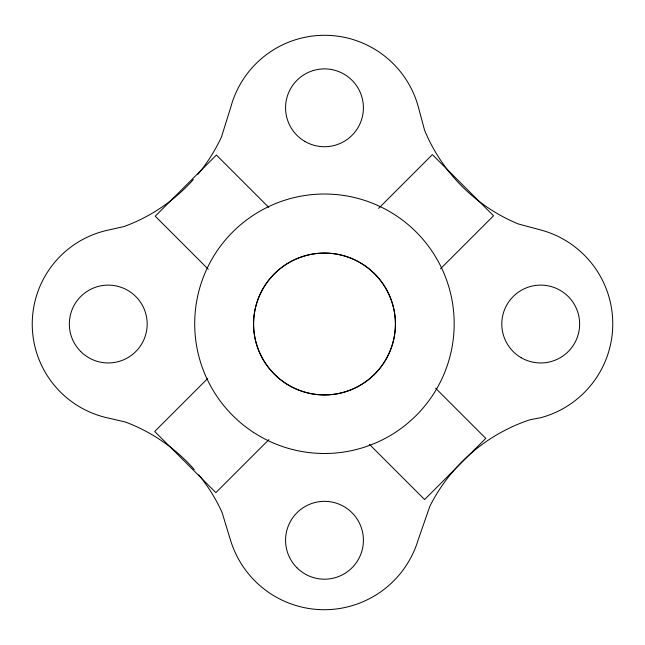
<?xml version="1.0" encoding="UTF-8"?>
<svg xmlns="http://www.w3.org/2000/svg" width="645" height="645" viewBox="0 0 645 645"><rect width="100%" height="100%" fill="white"/><g stroke="black" fill="none" stroke-linecap="round" stroke-linejoin="round"><path stroke-width="0.97" d="M207.746 378.446L154.719 431.473L215.873 492.635L268.9 439.608M378.639 208.351L432.376 154.615L493.53 215.777L440.503 268.804M268.715 207.343L216.397 155.026L155.235 216.188L208.262 269.215M435.569 388.185L485.774 438.382L424.612 499.536L369.464 444.389M197.91 174.303A172.981 172.981 0 0 0 221.469 136.942L230.757 107.296A97.145 97.145 0 0 1 418.428 107.296L424.595 130.306A172.981 172.981 0 0 0 518.217 223.928L540.72 229.959A97.185 97.185 0 0 1 540.72 417.71L530.005 419.758A172.981 172.981 0 0 0 429.828 506.325L418.033 540.268A98 98 0 0 1 230.539 540.268L222.041 512.388A172.981 172.981 0 0 0 198.781 474.841M193.347 179.6A172.981 172.981 0 0 1 124.017 226.556L107.376 230.281A96.089 96.089 0 0 0 106.627 417.662L125.307 421.991A172.981 172.981 0 0 1 194.266 469.504M296.966 567.785A38.918 38.918 0 0 0 362.087 550.338A38.918 38.918 0 0 0 314.413 502.673A38.918 38.918 0 0 0 296.966 567.785M305.029 141.513A38.918 38.918 0 0 0 363.409 107.804A38.918 38.918 0 0 0 305.029 74.102A38.918 38.918 0 0 0 305.029 141.513M521.257 357.741A38.918 38.918 0 0 0 579.637 324.04A38.918 38.918 0 0 0 521.257 290.331A38.918 38.918 0 0 0 521.257 357.741M80.738 351.557A38.918 38.918 0 0 0 145.851 334.11A38.918 38.918 0 0 0 98.185 286.445A38.918 38.918 0 0 0 80.738 351.557M253.525 432.392A129.734 129.734 0 0 0 453.983 330.845A129.734 129.734 0 0 0 265.805 208.021A129.734 129.734 0 0 0 253.525 432.392M289.041 385.396A70.926 70.926 0 0 0 395.425 323.975A70.926 70.926 0 0 0 289.041 262.555A70.926 70.926 0 0 0 289.041 385.396M289.025 385.46A70.926 70.926 0 0 0 395.409 324.04A70.926 70.926 0 0 0 289.025 262.612A70.926 70.926 0 0 0 289.025 385.46"/></g></svg>
